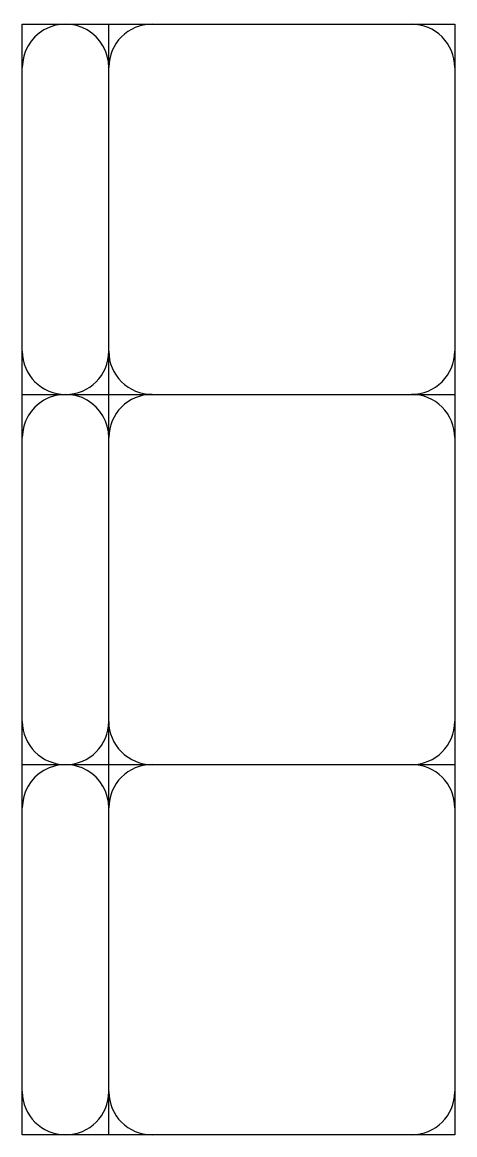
# Model space of a CAD drawing. Extents: x 35.15 to 35.85, y 18.66 to 20.46.
import ezdxf

# ---------------------------------------------------------------- set-up
doc = ezdxf.new("R2010")
doc.units = 0
doc.header["$LTSCALE"] = 0.5
doc.header["$MEASUREMENT"] = 0
doc.layers.get('0').update_dxf_attribs({"linetype": 'CONTINUOUS'})

# ---------------------------------------------------------------- blocks, each defined once
blk = doc.blocks.new('M-14')
for p, q in [((0.14, 0, -0.5245), (0.14, 1.800007, -0.5245)), ((0, 1.200001, -0.5245), (0.699997, 1.200001, -0.5245)), ((0, 0.600005, -0.5245), (0.699997, 0.600004, -0.5245))]:
    blk.add_line(p, q)
blk.add_lwpolyline([(0, 1.800006), (0.699996, 1.800006), (0.699997, 0.000001), (0, 0)], close=True)
for centre, start, end in [((0.07, 1.730005, -0.5245), 0, 180.000005), ((0.209999, 1.730005, -0.5245), 90.000392, 179.999998), ((0.629998, 1.730005, -0.5245), 359.999218, 90.000764), ((0.07, 1.269998, -0.5245), 180.000005, 359.999996), ((0.209999, 1.269998, -0.5245), 179.999213, 269.999605), ((0.629998, 1.269998, -0.5245), 270.000001, 0.000795), ((0.07, 1.13, -0.5245), 0, 180.000005), ((0.209999, 1.13, -0.5245), 90.000392, 179.999998), ((0.629998, 1.13, -0.5245), 359.999218, 89.999999), ((0.069999, 0.670002, -0.5245), 180.000005, 359.999996), ((0.209998, 0.670002, -0.5245), 180.000005, 270.000397), ((0.629998, 0.670003, -0.5245), 270.000001, 359.999204), ((0.069999, 0.530002, -0.5245), 0, 180.000005), ((0.209999, 0.530002, -0.5245), 90.000002, 179.999998), ((0.629998, 0.530002, -0.5245), 0.001561, 89.999999), ((0.07, 0.07, -0.5245), 180.000005, 359.999996), ((0.209999, 0.07, -0.5245), 180.000005, 270.000001), ((0.629998, 0.07, -0.5245), 270.000001, 359.999204)]:
    blk.add_arc(centre, 0.07, start, end)

msp = doc.modelspace()

# ---------------------------------------------------------------- block references
msp.add_blockref('M-14', (35.149, 18.6585))

doc.saveas('drawing.dxf')
